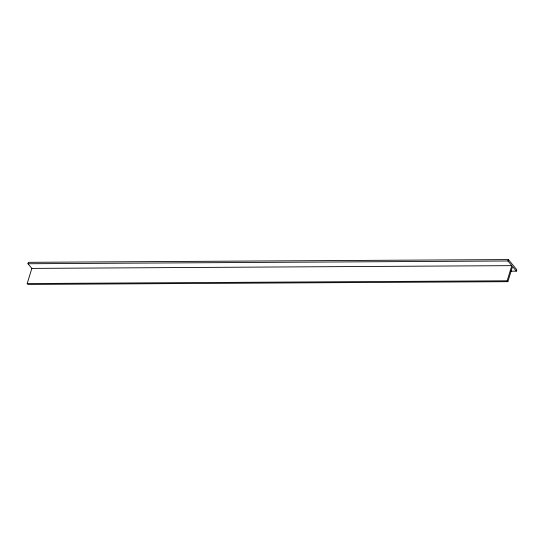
<?xml version="1.0" encoding="UTF-8"?>
<svg xmlns="http://www.w3.org/2000/svg" width="544" height="544" viewBox="0 0 544 544"><rect width="100%" height="100%" fill="white"/><g stroke="black" fill="none" stroke-linecap="round" stroke-linejoin="round"><path stroke-width="0.82" d="M516.365 271.17L512.523 266.519L507.885 281.676L507.164 280.806L511.802 265.642L31.838 268.403L27.989 263.745L28.424 262.324L508.388 259.57L516.8 269.749L516.365 271.17L510.422 271.204M507.885 281.676L27.921 284.43L27.2 283.56L31.838 268.403M511.802 265.642L507.953 260.991L508.388 259.57M27.989 263.745L507.953 260.991M27.2 283.56L507.164 280.806"/></g></svg>
